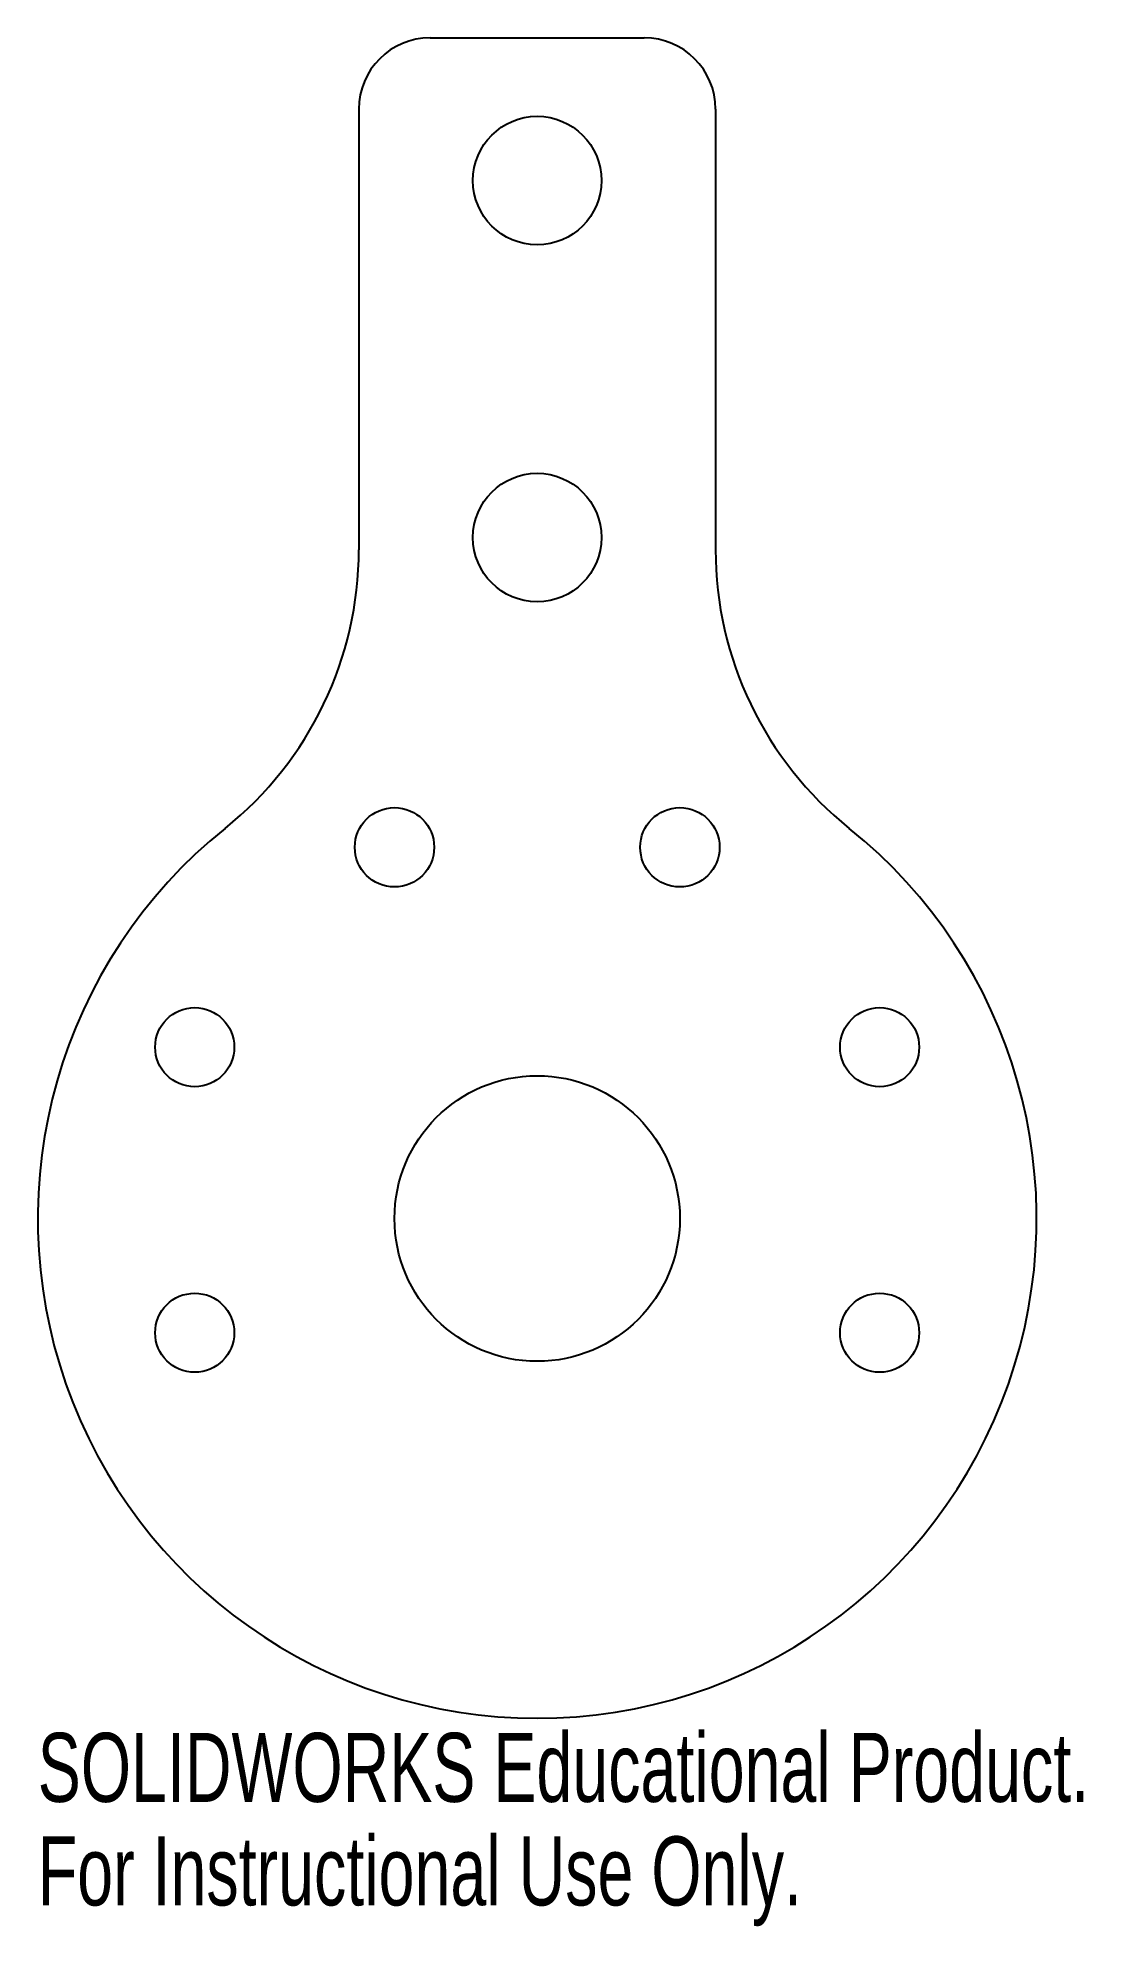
# Model space of a CAD drawing. Header units: millimetres. Extents: x -35 to 38, y -50 to 83.
import ezdxf

# ---------------------------------------------------------------- set-up
doc = ezdxf.new("R2010")
doc.units = ezdxf.units.MM
doc.styles.add('SLDTEXTSTYLE0', font='TXT', dxfattribs={"width": 0.7})

msp = doc.modelspace()

# ---------------------------------------------------------------- linework, layer by layer
at = {"color": 7, "linetype": 'Continuous', "lineweight": 25}
for p, q in [((-7.5, 82.69), (7.5, 82.69)), ((-12.5, 77.69), (-12.5, 46.84)), ((12.5, 77.69), (12.5, 46.84))]:
    msp.add_line(p, q, dxfattribs=at)
for centre, radius in [((0, 72.69), 4.5), ((0, 47.69), 4.5), ((-10, 26), 2.78), ((10, 26), 2.78), ((-24, 12), 2.77), ((24, 12), 2.77), ((0, 0), 10), ((-24, -8), 2.77), ((24, -8), 2.77)]:
    msp.add_circle(centre, radius, dxfattribs=at)
for centre, radius, start, end in [((-7.5, 77.69), 5, 90, 180), ((7.5, 77.69), 5, 0, 90), ((-37.5, 46.84), 25, 308.6822, 0), ((37.5, 46.84), 25, 180, 231.3178), ((0, 0), 35, 128.6822, 51.3178)]:
    msp.add_arc(centre, radius, start, end, dxfattribs=at)

# ---------------------------------------------------------------- texts
at = {"color": 7, "linetype": 'Continuous', "char_height": 4.8336, "attachment_point": 1, "style": 'SLDTEXTSTYLE0'}
for s, insert in [('SOLIDWORKS Educational Product.', (-35, -36.02)), ('For Instructional Use Only.', (-35, -43.27))]:
    msp.add_mtext(s, dxfattribs=dict(at, insert=insert))

doc.saveas('drawing.dxf')
